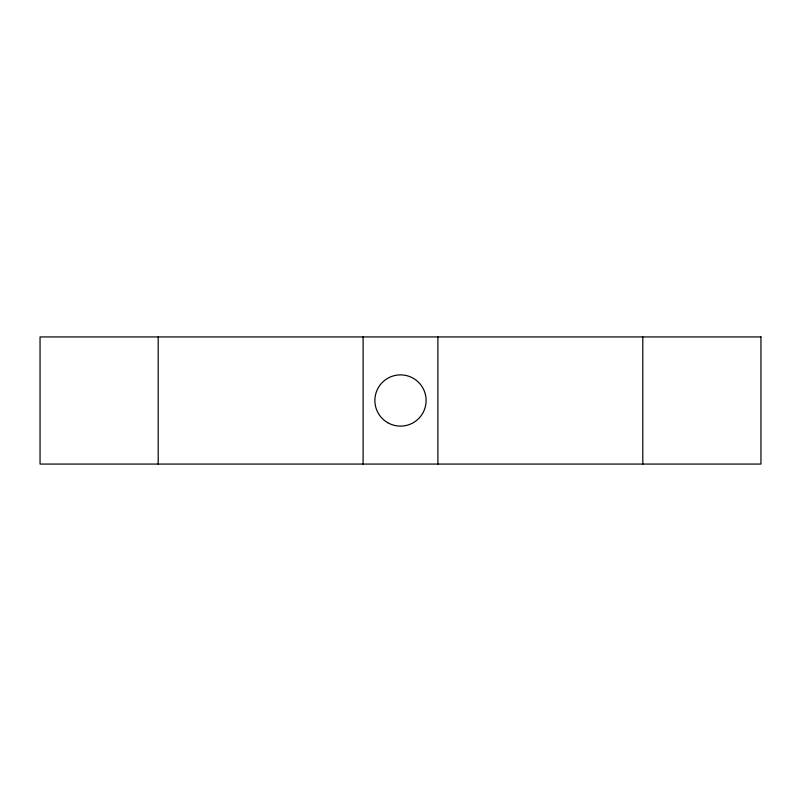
<?xml version="1.0" encoding="UTF-8"?>
<svg xmlns="http://www.w3.org/2000/svg" width="801" height="801" viewBox="0 0 801 801"><rect width="100%" height="100%" fill="white"/><g stroke="black" fill="none" stroke-linecap="round" stroke-linejoin="round"><path stroke-width="1.2" d="M642.803 336.931L642.803 464.069M437.897 336.931L437.897 464.069M363.103 336.931L363.103 464.069M158.197 336.931L158.197 464.069M760.95 336.931L40.05 336.931L40.05 464.069L760.95 464.069L760.95 336.931M387.694 422.688A25.612 25.612 0 0 0 426.112 400.5A25.612 25.612 0 0 0 387.694 378.312A25.612 25.612 0 0 0 387.694 422.688"/></g></svg>
